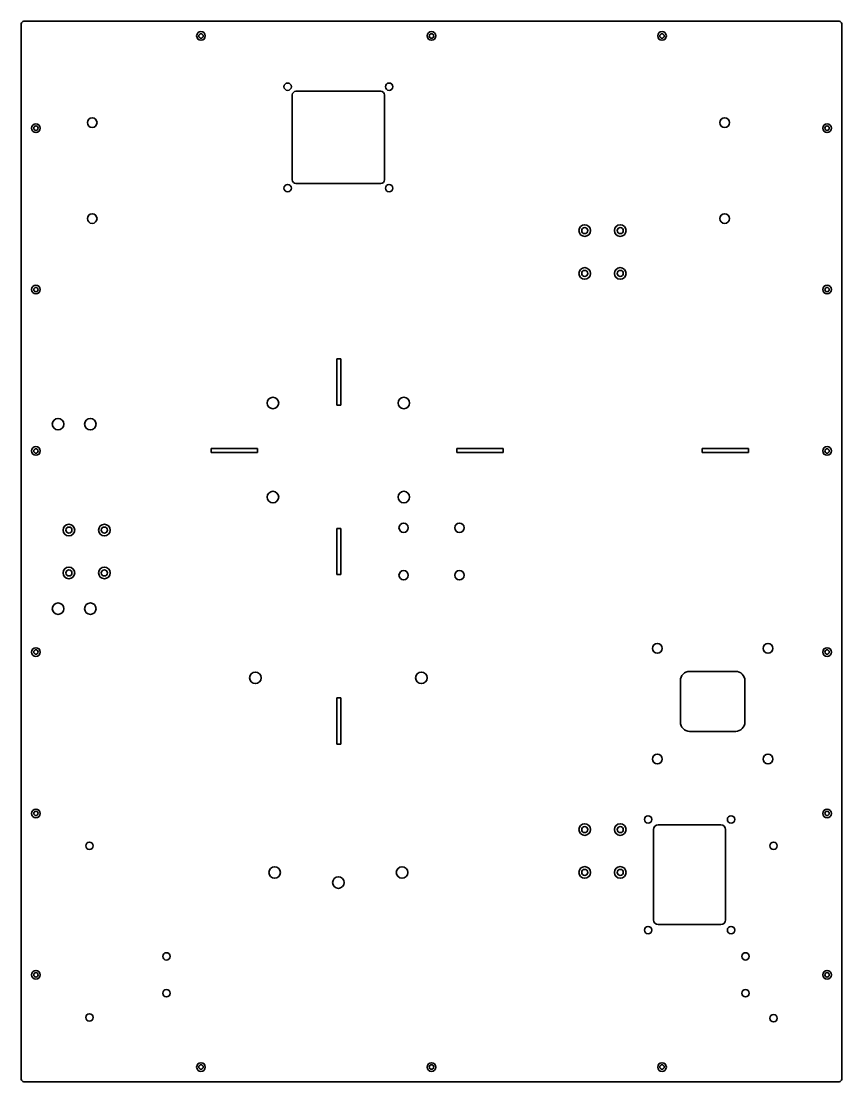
# Model space of a CAD drawing. Header units: inches. Extents: x 0 to 890, y 0 to 1150.
import ezdxf

# ---------------------------------------------------------------- set-up
doc = ezdxf.new("R2010")
doc.units = ezdxf.units.IN
doc.header["$MEASUREMENT"] = 0
doc.layers.add('Visible (ANSI)', color=7, linetype='Continuous', lineweight=35)

# ---------------------------------------------------------------- blocks, each defined once
blk = doc.blocks.new('3DOF250-V003-CMESA001_Chapa Mesa y Acopladores_3DOF250-V003-CMESA001')
at = {"layer": 'Visible (ANSI)'}
for p, q in [((-442, 575), (442, 575)), ((-445, -572), (-445, 572)), ((445, 572), (445, -572)), ((-151, 403), (-151, 495)), ((-147, 499), (-55, 499)), ((-51, 495), (-51, 403)), ((-55, 399), (-147, 399)), ((-102.6, 158.6), (-102.6, 208.8)), ((-102.6, 208.8), (-98.4, 208.8)), ((-98.4, 208.8), (-98.4, 158.6)), ((-98.4, 158.6), (-102.6, 158.6)), ((-238.9, 107.4), (-238.9, 111.6)), ((-238.9, 111.6), (-188.7, 111.6)), ((-188.7, 107.4), (-238.9, 107.4)), ((-188.7, 111.6), (-188.7, 107.4)), ((27.4, 111.6), (77.6, 111.6)), ((27.4, 107.4), (27.4, 111.6)), ((77.6, 107.4), (27.4, 107.4)), ((77.6, 111.6), (77.6, 107.4)), ((293.6, 111.6), (343.8, 111.6)), ((293.6, 107.4), (293.6, 111.6)), ((343.8, 107.4), (293.6, 107.4)), ((343.8, 111.6), (343.8, 107.4)), ((-102.6, -25.1), (-102.6, 25.1)), ((-102.6, 25.1), (-98.4, 25.1)), ((-98.4, 25.1), (-98.4, -25.1)), ((-98.4, -25.1), (-102.6, -25.1)), ((279.9, -130), (329.9, -130)), ((269.9, -185), (269.9, -140)), ((339.9, -140), (339.9, -185)), ((-102.6, -158.7), (-98.4, -158.7)), ((-102.6, -208.9), (-102.6, -158.7)), ((-98.4, -158.7), (-98.4, -208.9)), ((329.9, -195), (279.9, -195)), ((-98.4, -208.9), (-102.6, -208.9)), ((245.9, -296.5), (313.9, -296.5)), ((240.9, -399.5), (240.9, -301.5)), ((318.9, -301.5), (318.9, -399.5)), ((313.9, -404.5), (245.9, -404.5)), ((442, -575), (-442, -575))]:
    blk.add_line(p, q, dxfattribs=at)
for centre, radius in [((-250, 559), 4.7), ((0, 559), 4.7), ((250, 559), 4.7), ((-250, 559), 2.4), ((0, 559), 2.4), ((250, 559), 2.4), ((-156, 504), 4), ((-46, 504), 4), ((-429, 459), 4.7), ((-429, 459), 2.4), ((-368, 465), 5.25), ((318, 465), 5.25), ((429, 459), 4.7), ((429, 459), 2.4), ((-156, 394), 4), ((-46, 394), 4), ((-368, 361), 5.25), ((318, 361), 5.25), ((166.2, 348), 6.3), ((166.2, 348), 3.3), ((204.7, 348), 6.3), ((204.7, 348), 3.3), ((166.2, 301.5), 6.3), ((166.2, 301.5), 3.3), ((204.7, 301.5), 6.3), ((204.7, 301.5), 3.3), ((-429, 284), 4.7), ((429, 284), 4.7), ((-429, 284), 2.4), ((429, 284), 2.4), ((-172, 161), 6.25), ((-30, 161), 6.25), ((-405, 138), 6.25), ((-370, 138), 6.25), ((-429, 109), 4.7), ((-429, 109), 2.4), ((429, 109), 4.7), ((429, 109), 2.4), ((-172, 59), 6.25), ((-30, 59), 6.25), ((-393.3, 23.2), 6.3), ((-393.3, 23.2), 3.3), ((-354.8, 23.2), 6.3), ((-354.8, 23.2), 3.3), ((-30.2, 25.7), 5.05), ((30.3, 25.7), 5.05), ((-393.3, -23.2), 6.3), ((-393.3, -23.2), 3.3), ((-354.8, -23.2), 6.3), ((-354.8, -23.2), 3.3), ((-30.2, -25.7), 5.05), ((30.3, -25.7), 5.05), ((-405, -62), 6.25), ((-370, -62), 6.25), ((244.9, -105), 5.25), ((364.9, -105), 5.25), ((-429, -109), 4.7), ((-429, -109), 2.4), ((429, -109), 4.7), ((429, -109), 2.4), ((-191, -137), 6.25), ((-11, -137), 6.25), ((244.9, -225), 5.25), ((364.9, -225), 5.25), ((-429, -284), 4.7), ((-429, -284), 2.4), ((234.9, -290.5), 4), ((324.9, -290.5), 4), ((429, -284), 4.7), ((429, -284), 2.4), ((166.2, -301.5), 6.3), ((166.2, -301.5), 3.3), ((204.7, -301.5), 6.3), ((204.7, -301.5), 3.3), ((-371, -319.1), 4), ((371, -319.1), 4), ((-170.1, -348), 6.25), ((-31.9, -348), 6.25), ((166.2, -348), 6.3), ((166.2, -348), 3.3), ((204.7, -348), 6.3), ((204.7, -348), 3.3), ((-101, -359), 6.25), ((234.9, -410.5), 4), ((324.9, -410.5), 4), ((-287.5, -439), 4), ((340.5, -439), 4), ((-429, -459), 4.7), ((-429, -459), 2.4), ((429, -459), 4.7), ((429, -459), 2.4), ((-287.5, -479), 4), ((340.5, -479), 4), ((-371, -505.2), 4), ((371, -506.1), 4), ((-250, -559), 4.7), ((-250, -559), 2.4), ((0, -559), 4.7), ((0, -559), 2.4), ((250, -559), 4.7), ((250, -559), 2.4)]:
    blk.add_circle(centre, radius, dxfattribs=at)
at = {"layer": 'Visible (ANSI)', "extrusion": (0, 0, -1)}
for centre, start, end in [((442, 572), 0, 90), ((-442, 572), 90, 180), ((442, -572), 270, 360), ((-442, -572), 180, 270)]:
    blk.add_arc(centre, 3, start, end, dxfattribs=at)
at = {"layer": 'Visible (ANSI)'}
for centre, radius, start, end in [((-147, 495), 4, 90, 180), ((-55, 495), 4, 0, 90), ((-147, 403), 4, 180, 270), ((-55, 403), 4, 270, 0), ((279.9, -140), 10, 90, 180), ((329.9, -140), 10, 360, 90), ((279.9, -185), 10, 180, 270), ((329.9, -185), 10, 270, 0), ((245.9, -301.5), 5, 90, 180), ((313.9, -301.5), 5, 360, 90), ((245.9, -399.5), 5, 180, 270), ((313.9, -399.5), 5, 270, 0)]:
    blk.add_arc(centre, radius, start, end, dxfattribs=at)

msp = doc.modelspace()

# ---------------------------------------------------------------- block references
msp.add_blockref('3DOF250-V003-CMESA001_Chapa Mesa y Acopladores_3DOF250-V003-CMESA001', (445, 575))

doc.saveas('drawing.dxf')
